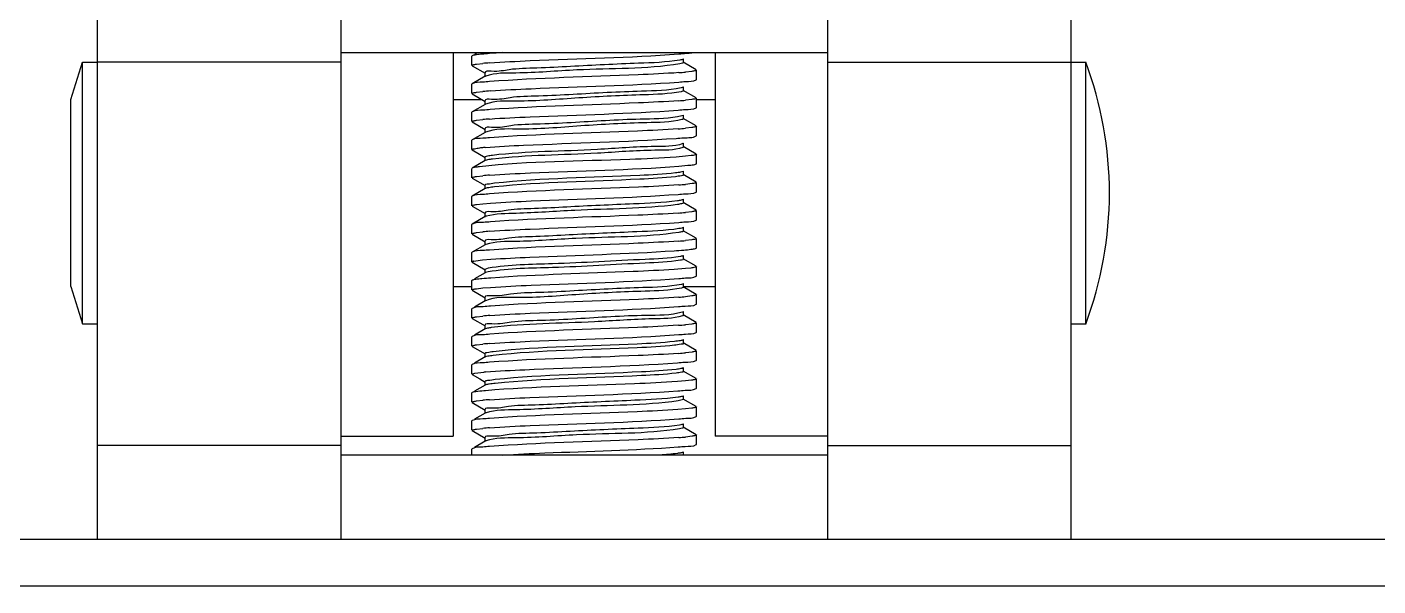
# Model space of a CAD drawing. Extents: x 921423 to 1291758, y 534425 to 1049953.
# Drawn here: x 1127721.4 to 1128050.1, y 865030.8 to 865166.8 of the extents above; entities that cross this region are included whole.
import ezdxf

# ---------------------------------------------------------------- set-up
doc = ezdxf.new("R2010")
doc.units = 0
doc.header["$LTSCALE"] = 1000
doc.header["$MEASUREMENT"] = 0
doc.layers.add('02___PRT_ALL_AXES', color=7, linetype='Continuous')

msp = doc.modelspace()

# ---------------------------------------------------------------- linework, layer by layer
at = {"color": 7, "linetype": 'Continuous'}
for p, q in [((1127738.56, 865042.15), (1127738.56, 865181.03)), ((1127797.76, 865181.03), (1127797.76, 865042.15)), ((1127916.14, 865181.03), (1127916.14, 865042.15)), ((1127975.33, 865181.03), (1127975.33, 865042.15)), ((1127797.76, 865158.26), (1127738.56, 865158.26)), ((1127916.14, 865160.54), (1127797.76, 865160.54)), ((1127825.08, 865160.54), (1127825.08, 865067.19)), ((1127829.69, 865159.79), (1127829.63, 865159.71)), ((1127829.63, 865157.44), (1127829.63, 865159.71)), ((1127829.69, 865157.36), (1127832.86, 865155.53)), ((1127830.99, 865160.54), (1127830.27, 865160.12)), ((1127830.72, 865157.74), (1127832.32, 865157.92)), ((1127884.2, 865156.37), (1127881.04, 865158.2)), ((1127881.11, 865158.12), (1127881.11, 865159.03)), ((1127888.82, 865160.54), (1127888.82, 865067.19)), ((1127916.14, 865158.26), (1127975.33, 865158.26)), ((1127832.86, 865154.79), (1127829.69, 865152.96)), ((1127832.78, 865155.61), (1127832.78, 865154.7)), ((1127832.95, 865154.83), (1127832.86, 865154.79)), ((1127883.17, 865155.99), (1127881.58, 865155.81)), ((1127884.2, 865153.95), (1127884.27, 865154.02)), ((1127884.27, 865154.02), (1127884.27, 865156.3)), ((1127829.69, 865152.96), (1127829.63, 865152.88)), ((1127829.63, 865150.61), (1127829.63, 865152.88)), ((1127830.77, 865150.92), (1127832.31, 865151.09)), ((1127881.04, 865152.12), (1127880.5, 865151.95)), ((1127884.2, 865149.54), (1127881.04, 865151.37)), ((1127881.11, 865151.29), (1127881.11, 865152.2)), ((1127829.69, 865150.53), (1127832.86, 865148.7)), ((1127832.86, 865147.96), (1127829.69, 865146.13)), ((1127832.78, 865148.78), (1127832.78, 865147.87)), ((1127832.95, 865148), (1127832.86, 865147.96)), ((1127883.17, 865149.16), (1127881.58, 865148.98)), ((1127884.27, 865147.19), (1127884.27, 865149.47)), ((1127829.69, 865146.13), (1127829.63, 865146.05)), ((1127829.63, 865143.78), (1127829.63, 865146.05)), ((1127830.73, 865144.09), (1127832.32, 865144.26)), ((1127881.04, 865145.29), (1127880.74, 865145.18)), ((1127884.2, 865142.71), (1127881.04, 865144.54)), ((1127881.11, 865144.46), (1127881.11, 865145.37)), ((1127884.2, 865147.12), (1127884.27, 865147.19)), ((1127829.69, 865143.7), (1127832.86, 865141.87)), ((1127832.86, 865141.13), (1127829.69, 865139.3)), ((1127832.78, 865141.95), (1127832.78, 865141.04)), ((1127832.92, 865141.16), (1127832.86, 865141.13)), ((1127883.13, 865142.32), (1127881.59, 865142.15)), ((1127884.27, 865140.36), (1127884.27, 865142.64)), ((1127829.69, 865139.3), (1127829.63, 865139.22)), ((1127829.63, 865136.95), (1127829.63, 865139.22)), ((1127881.04, 865138.46), (1127880.92, 865138.4)), ((1127884.2, 865135.88), (1127881.04, 865137.71)), ((1127881.11, 865137.63), (1127881.11, 865138.54)), ((1127884.2, 865140.29), (1127884.27, 865140.36)), ((1127829.69, 865136.87), (1127832.86, 865135.04)), ((1127832.86, 865134.3), (1127829.69, 865132.47)), ((1127832.83, 865135.19), (1127832.78, 865135.12)), ((1127832.78, 865135.12), (1127832.78, 865134.21)), ((1127881.61, 865135.32), (1127879.29, 865135.14)), ((1127883, 865135.48), (1127881.61, 865135.32)), ((1127884.27, 865133.53), (1127884.27, 865135.81)), ((1127829.63, 865130.12), (1127829.63, 865132.39)), ((1127829.69, 865132.47), (1127829.68, 865132.46)), ((1127881.11, 865130.8), (1127881.11, 865131.71)), ((1127884.2, 865133.46), (1127884.27, 865133.53)), ((1127829.69, 865130.04), (1127832.86, 865128.21)), ((1127830.73, 865130.43), (1127832.32, 865130.6)), ((1127832.78, 865128.29), (1127832.78, 865127.38)), ((1127884.2, 865129.05), (1127881.04, 865130.88)), ((1127883.18, 865128.67), (1127881.58, 865128.49)), ((1127884.27, 865126.7), (1127884.27, 865128.98)), ((1127829.69, 865125.64), (1127829.63, 865125.56)), ((1127829.63, 865123.29), (1127829.63, 865125.56)), ((1127832.86, 865127.47), (1127829.69, 865125.64)), ((1127832.94, 865127.51), (1127832.86, 865127.47)), ((1127881.11, 865123.97), (1127881.11, 865124.88)), ((1127884.2, 865126.63), (1127884.27, 865126.7)), ((1127829.69, 865123.21), (1127832.86, 865121.38)), ((1127830.78, 865123.6), (1127832.3, 865123.77)), ((1127832.3, 865123.77), (1127834.18, 865123.92)), ((1127832.78, 865121.46), (1127832.78, 865120.55)), ((1127884.2, 865122.22), (1127881.04, 865124.05)), ((1127883.14, 865121.83), (1127881.59, 865121.66)), ((1127884.27, 865119.87), (1127884.27, 865122.15)), ((1127829.69, 865118.81), (1127829.63, 865118.73)), ((1127829.63, 865116.46), (1127829.63, 865118.73)), ((1127832.86, 865120.64), (1127829.69, 865118.81)), ((1127833.05, 865120.72), (1127832.86, 865120.64)), ((1127881.11, 865117.14), (1127881.11, 865118.05)), ((1127884.2, 865119.8), (1127884.27, 865119.87)), ((1127829.69, 865116.38), (1127832.86, 865114.55)), ((1127830.72, 865116.76), (1127832.32, 865116.94)), ((1127832.78, 865114.63), (1127832.78, 865113.72)), ((1127884.2, 865115.39), (1127881.04, 865117.22)), ((1127883.17, 865115.01), (1127881.58, 865114.83)), ((1127884.27, 865113.04), (1127884.27, 865115.32)), ((1127829.69, 865111.98), (1127829.63, 865111.9)), ((1127829.63, 865109.63), (1127829.63, 865111.9)), ((1127832.86, 865113.81), (1127829.69, 865111.98)), ((1127832.97, 865113.86), (1127832.86, 865113.81)), ((1127884.2, 865112.97), (1127884.27, 865113.04)), ((1127829.69, 865109.55), (1127832.86, 865107.72)), ((1127830.08, 865109.82), (1127830.57, 865109.91)), ((1127830.57, 865109.91), (1127832.24, 865110.1)), ((1127832.24, 865110.1), (1127834.24, 865110.27)), ((1127833.61, 865108.09), (1127832.78, 865107.8)), ((1127881.62, 865108.01), (1127878.81, 865107.79)), ((1127884.2, 865108.56), (1127881.04, 865110.39)), ((1127881.11, 865110.31), (1127881.11, 865111.22)), ((1127882.9, 865108.14), (1127881.62, 865108.01)), ((1127884.27, 865106.21), (1127884.27, 865108.49)), ((1127829.69, 865105.15), (1127829.63, 865105.07)), ((1127829.63, 865102.8), (1127829.63, 865105.07)), ((1127832.86, 865106.98), (1127830.27, 865105.48)), ((1127832.78, 865107.8), (1127832.78, 865106.89)), ((1127832.93, 865107.01), (1127832.86, 865106.98)), ((1127833.61, 865107.18), (1127832.97, 865107.03)), ((1127884.2, 865106.14), (1127884.27, 865106.21)), ((1127829.69, 865102.72), (1127832.86, 865100.89)), ((1127830.78, 865103.11), (1127832.3, 865103.28)), ((1127832.3, 865103.28), (1127834.14, 865103.43)), ((1127881.04, 865104.31), (1127880.61, 865104.17)), ((1127884.2, 865101.73), (1127881.04, 865103.56)), ((1127881.11, 865103.48), (1127881.11, 865104.39)), ((1127884.27, 865099.38), (1127884.27, 865101.66)), ((1127829.69, 865098.32), (1127829.63, 865098.24)), ((1127829.63, 865095.97), (1127829.63, 865098.24)), ((1127832.86, 865100.15), (1127830.27, 865098.65)), ((1127832.78, 865100.97), (1127832.78, 865100.06)), ((1127832.94, 865100.19), (1127832.86, 865100.15)), ((1127883.17, 865101.35), (1127881.58, 865101.17)), ((1127884.2, 865099.31), (1127884.27, 865099.38)), ((1127829.69, 865095.89), (1127832.86, 865094.06)), ((1127830.73, 865096.28), (1127832.32, 865096.45)), ((1127881.04, 865097.48), (1127880.83, 865097.39)), ((1127884.2, 865094.9), (1127881.04, 865096.73)), ((1127881.11, 865096.65), (1127881.11, 865097.56)), ((1127884.27, 865092.55), (1127884.27, 865094.83)), ((1127832.86, 865093.32), (1127830.27, 865091.82)), ((1127832.78, 865094.14), (1127832.78, 865093.23)), ((1127832.92, 865093.35), (1127832.86, 865093.32)), ((1127883.14, 865094.51), (1127881.59, 865094.34)), ((1127884.2, 865092.48), (1127884.27, 865092.55)), ((1127829.69, 865091.49), (1127829.63, 865091.41)), ((1127829.63, 865089.14), (1127829.63, 865091.41)), ((1127829.69, 865089.06), (1127832.86, 865087.23)), ((1127830.72, 865089.44), (1127832.32, 865089.62)), ((1127884.2, 865088.07), (1127881.04, 865089.9)), ((1127881.11, 865089.82), (1127881.11, 865090.73)), ((1127832.86, 865086.49), (1127830.27, 865084.99)), ((1127832.78, 865087.31), (1127832.78, 865086.4)), ((1127883.18, 865087.69), (1127881.58, 865087.51)), ((1127884.2, 865085.65), (1127884.27, 865085.72)), ((1127884.27, 865085.72), (1127884.27, 865088)), ((1127829.69, 865084.66), (1127829.63, 865084.58)), ((1127829.63, 865082.31), (1127829.63, 865084.58)), ((1127829.69, 865082.23), (1127831.54, 865081.16)), ((1127830.35, 865082.56), (1127832.5, 865082.81)), ((1127884.2, 865081.24), (1127881.04, 865083.07)), ((1127881.11, 865082.99), (1127881.11, 865083.9)), ((1127832.86, 865079.66), (1127830.27, 865078.16)), ((1127831.54, 865081.16), (1127832.86, 865080.4)), ((1127832.78, 865080.48), (1127832.78, 865079.57)), ((1127833, 865079.72), (1127832.86, 865079.66)), ((1127881.6, 865080.68), (1127879.61, 865080.52)), ((1127883.08, 865080.85), (1127881.6, 865080.68)), ((1127884.2, 865078.82), (1127884.27, 865078.89)), ((1127884.27, 865078.89), (1127884.27, 865081.17)), ((1127829.69, 865077.83), (1127829.63, 865077.75)), ((1127829.63, 865075.48), (1127829.63, 865077.75)), ((1127829.69, 865075.4), (1127832.86, 865073.57)), ((1127830.72, 865075.79), (1127832.32, 865075.96)), ((1127881.11, 865076.16), (1127879.79, 865075.8)), ((1127884.2, 865074.41), (1127881.04, 865076.24)), ((1127881.11, 865076.16), (1127881.11, 865077.07)), ((1127832.86, 865072.83), (1127830.27, 865071.33)), ((1127832.78, 865073.65), (1127832.78, 865072.74)), ((1127833.01, 865072.89), (1127832.86, 865072.83)), ((1127881.59, 865073.85), (1127879.76, 865073.7)), ((1127883.12, 865074.02), (1127881.59, 865073.85)), ((1127884.2, 865071.99), (1127884.27, 865072.06)), ((1127884.27, 865072.06), (1127884.27, 865074.34)), ((1127829.69, 865071), (1127829.63, 865070.92)), ((1127829.63, 865068.65), (1127829.63, 865070.92)), ((1127829.69, 865068.57), (1127832.86, 865066.74)), ((1127830.72, 865068.96), (1127832.32, 865069.13)), ((1127884.2, 865067.58), (1127881.04, 865069.41)), ((1127881.11, 865069.33), (1127881.11, 865070.24)), ((1127797.76, 865067.19), (1127825.08, 865067.19)), ((1127832.86, 865066), (1127830.27, 865064.5)), ((1127832.78, 865066.82), (1127832.78, 865065.91)), ((1127832.95, 865066.04), (1127832.86, 865066)), ((1127883.18, 865067.2), (1127881.58, 865067.02)), ((1127884.2, 865065.16), (1127884.27, 865065.23)), ((1127884.27, 865065.23), (1127884.27, 865067.51)), ((1127916.14, 865067.19), (1127888.82, 865067.19)), ((1127797.76, 865064.92), (1127738.56, 865064.92)), ((1127916.14, 865062.64), (1127797.76, 865062.64)), ((1127829.69, 865064.17), (1127829.63, 865064.09)), ((1127829.63, 865062.64), (1127829.63, 865064.09)), ((1127881.11, 865062.5), (1127881.11, 865063.41)), ((1127916.14, 865064.92), (1127975.33, 865064.92)), ((1127538.22, 865042.15), (1130270.2, 865042.15)), ((1127538.22, 865030.77), (1130270.2, 865030.77))]:
    msp.add_line(p, q, dxfattribs=at)
msp.add_lwpolyline([(1127829.63, 865136.95), (1127829.64, 865136.98), (1127829.68, 865137.01)], dxfattribs=at)
for centre, radius, start, end in [((1127840.52, 865067.54), 90.75, 94.1727, 95.1894), ((1127848.72, 864956.53), 204.34, 93.238, 94.1613), ((1127833.38, 865153.72), 1.19, 109.3601, 111.1487), ((1127873.36, 865246.39), 90.95, 274.1682, 275.188), ((1127840.77, 865057.78), 93.69, 94.0881, 95.1847), ((1127873.34, 865239.68), 91.08, 274.1643, 275.1879), ((1127840.56, 865053.46), 91.17, 94.1613, 95.1879), ((1127873.14, 865235.21), 93.44, 274.0951, 275.1853), ((1127836.77, 865088.81), 48.82, 95.0988, 96.2257), ((1127839.11, 865063.24), 74.5, 94.8031, 95.1477), ((1127840.55, 865039.98), 91, 94.1674, 95.1877), ((1127873.42, 865218.3), 90.17, 274.192, 275.1887), ((1127873.12, 865215.01), 93.73, 274.0851, 275.1865), ((1127833.71, 865118.55), 2.26, 105.5859, 106.8193), ((1127840.51, 865026.7), 90.62, 94.1783, 95.1884), ((1127873.38, 865205.13), 90.67, 274.1768, 275.1882), ((1127833.46, 865112.5), 1.44, 108.1266, 109.7482), ((1127830.92, 865105.99), 3.92, 102.4444, 103.4623), ((1127833.33, 865106.03), 1.06, 110.1855, 112.0677), ((1127873.37, 865191.59), 90.79, 274.173, 275.1882), ((1127840.58, 865005.42), 91.41, 94.1542, 95.1877), ((1127873.19, 865186.91), 92.95, 274.1094, 275.1857), ((1127840.54, 864999.11), 90.89, 94.1697, 95.1886), ((1127873.33, 865178.38), 91.24, 274.1566, 275.1902), ((1127839.34, 865005.98), 77.13, 94.7246, 95.0909), ((1127840.53, 864985.55), 90.78, 94.1732, 95.1883), ((1127839.19, 865003.09), 75.47, 94.7859, 95.0934), ((1127833.58, 865071.15), 1.83, 106.7203, 108.1322), ((1127840.53, 864978.67), 90.83, 94.1718, 95.1882), ((1127833.4, 865064.87), 1.25, 109.0401, 110.7872), ((1127873.39, 865157.25), 90.6, 274.1785, 275.1887)]:
    msp.add_arc(centre, radius, start, end, dxfattribs=at)
for points, knots in [([(1127829.63, 865157.44), (1127829.63, 865157.54), (1127830.16, 865157.63), (1127830.44, 865157.7), (1127830.72, 865157.74)], [0, 0, 0, 0, 0.274813, 1, 1, 1, 1]), ([(1127830.72, 865160.02), (1127830.49, 865159.99), (1127830.15, 865159.93), (1127829.8, 865159.85), (1127829.69, 865159.79)], [0, 0, 0, 0, 0.642327, 1, 1, 1, 1]), ([(1127833.89, 865160.33), (1127833.28, 865160.28), (1127832.22, 865160.2), (1127831.16, 865160.08), (1127830.72, 865160.02)], [0, 0, 0, 0, 0.57753, 1, 1, 1, 1]), ([(1127880.2, 865158.73), (1127876.89, 865158.18), (1127868.01, 865157.91), (1127856.33, 865157.34), (1127846.08, 865156.74), (1127839.12, 865156.67), (1127835.9, 865155.78), (1127832.79, 865156.14), (1127832.78, 865155.61)], [0, 0, 0, 0, 0.211633, 0.559763, 0.732034, 0.873638, 0.966706, 1, 1, 1, 1]), ([(1127880.2, 865157.82), (1127871.96, 865156.46), (1127858.49, 865156.89), (1127842.93, 865155.39), (1127835.31, 865155.66), (1127832.98, 865154.84)], [0, 0, 0, 0, 0.529858, 0.843809, 1, 1, 1, 1]), ([(1127833.92, 865158.05), (1127837.22, 865158.3), (1127852.56, 865159.05), (1127867.94, 865159.34), (1127879.97, 865160.23)], [0, 0, 0, 0, 0.214973, 1, 1, 1, 1]), ([(1127879.97, 865160.23), (1127880.58, 865160.28), (1127881.65, 865160.36), (1127882.71, 865160.48), (1127883.16, 865160.54)], [0, 0, 0, 0, 0.576966, 1, 1, 1, 1]), ([(1127881.04, 865158.94), (1127880.95, 865158.89), (1127880.66, 865158.81), (1127880.38, 865158.76), (1127880.2, 865158.73)], [0, 0, 0, 0, 0.370753, 1, 1, 1, 1]), ([(1127881.11, 865158.12), (1127881.11, 865158.03), (1127880.68, 865157.92), (1127880.43, 865157.86), (1127880.2, 865157.82)], [0, 0, 0, 0, 0.281911, 1, 1, 1, 1]), ([(1127879.97, 865155.68), (1127876.67, 865155.44), (1127861.32, 865154.69), (1127845.95, 865154.39), (1127833.92, 865153.5)], [0, 0, 0, 0, 0.215086, 1, 1, 1, 1]), ([(1127884.27, 865156.3), (1127884.27, 865156.19), (1127883.73, 865156.1), (1127883.45, 865156.03), (1127883.17, 865155.99)], [0, 0, 0, 0, 0.274665, 1, 1, 1, 1]), ([(1127829.63, 865150.61), (1127829.63, 865150.71), (1127830.19, 865150.81), (1127830.48, 865150.88), (1127830.77, 865150.92)], [0, 0, 0, 0, 0.273956, 1, 1, 1, 1]), ([(1127833.92, 865153.5), (1127833.37, 865153.46), (1127831.98, 865153.28), (1127830.45, 865153.39), (1127829.69, 865152.96)], [0, 0, 0, 0, 0.388317, 1, 1, 1, 1]), ([(1127880.5, 865151.95), (1127877.36, 865151.32), (1127868.54, 865151.16), (1127856.91, 865150.52), (1127846.48, 865149.93), (1127839.33, 865149.87), (1127836.01, 865148.94), (1127832.79, 865149.33), (1127832.78, 865148.78)], [0, 0, 0, 0, 0.200978, 0.550039, 0.72537, 0.870267, 0.965801, 1, 1, 1, 1]), ([(1127880.5, 865151.04), (1127877.54, 865150.45), (1127869.19, 865150.25), (1127855.8, 865149.65), (1127843.11, 865148.51), (1127835.28, 865148.9), (1127832.95, 865148)], [0, 0, 0, 0, 0.189871, 0.522864, 0.842871, 1, 1, 1, 1]), ([(1127834.09, 865151.24), (1127837.4, 865151.48), (1127852.69, 865152.22), (1127868, 865152.52), (1127879.96, 865153.4)], [0, 0, 0, 0, 0.216548, 1, 1, 1, 1]), ([(1127879.96, 865153.4), (1127880.51, 865153.44), (1127881.9, 865153.62), (1127883.45, 865153.51), (1127884.2, 865153.95)], [0, 0, 0, 0, 0.388352, 1, 1, 1, 1]), ([(1127881.11, 865151.29), (1127881.11, 865151.22), (1127880.84, 865151.12), (1127880.66, 865151.07), (1127880.5, 865151.04)], [0, 0, 0, 0, 0.293062, 1, 1, 1, 1]), ([(1127879.96, 865148.85), (1127876.68, 865148.61), (1127861.4, 865147.86), (1127846.09, 865147.55), (1127834.09, 865146.68)], [0, 0, 0, 0, 0.21446, 1, 1, 1, 1]), ([(1127884.27, 865149.47), (1127884.27, 865149.36), (1127883.73, 865149.27), (1127883.44, 865149.2), (1127883.17, 865149.16)], [0, 0, 0, 0, 0.274631, 1, 1, 1, 1]), ([(1127834.09, 865146.68), (1127833.52, 865146.64), (1127832.08, 865146.46), (1127830.48, 865146.58), (1127829.69, 865146.13)], [0, 0, 0, 0, 0.388791, 1, 1, 1, 1]), ([(1127880.74, 865145.18), (1127877.79, 865144.42), (1127869.04, 865144.46), (1127857.49, 865143.7), (1127846.88, 865143.12), (1127839.53, 865143.06), (1127836.13, 865142.1), (1127832.78, 865142.52), (1127832.78, 865141.95)], [0, 0, 0, 0, 0.189885, 0.539851, 0.718375, 0.866724, 0.964851, 1, 1, 1, 1]), ([(1127880.74, 865144.27), (1127877.96, 865143.55), (1127869.64, 865143.54), (1127856.23, 865142.82), (1127843.33, 865141.64), (1127835.27, 865142.14), (1127832.92, 865141.16)], [0, 0, 0, 0, 0.179839, 0.514541, 0.840936, 1, 1, 1, 1]), ([(1127833.94, 865144.4), (1127837.22, 865144.64), (1127852.51, 865145.38), (1127867.83, 865145.69), (1127879.82, 865146.56)], [0, 0, 0, 0, 0.214578, 1, 1, 1, 1]), ([(1127879.82, 865146.56), (1127880.39, 865146.6), (1127881.83, 865146.79), (1127883.42, 865146.67), (1127884.2, 865147.12)], [0, 0, 0, 0, 0.388746, 1, 1, 1, 1]), ([(1127881.11, 865144.46), (1127881.11, 865144.41), (1127880.96, 865144.32), (1127880.84, 865144.29), (1127880.74, 865144.27)], [0, 0, 0, 0, 0.311697, 1, 1, 1, 1]), ([(1127829.63, 865143.78), (1127829.63, 865143.88), (1127830.17, 865143.97), (1127830.45, 865144.05), (1127830.73, 865144.09)], [0, 0, 0, 0, 0.274611, 1, 1, 1, 1]), ([(1127879.82, 865142.01), (1127876.51, 865141.77), (1127861.22, 865141.02), (1127845.91, 865140.72), (1127833.94, 865139.84)], [0, 0, 0, 0, 0.216385, 1, 1, 1, 1]), ([(1127884.27, 865142.64), (1127884.27, 865142.53), (1127883.71, 865142.44), (1127883.42, 865142.36), (1127883.13, 865142.32)], [0, 0, 0, 0, 0.274034, 1, 1, 1, 1]), ([(1127833.94, 865139.84), (1127833.39, 865139.8), (1127832, 865139.62), (1127830.45, 865139.73), (1127829.69, 865139.3)], [0, 0, 0, 0, 0.388375, 1, 1, 1, 1]), ([(1127832.88, 865137.48), (1127835.98, 865137.74), (1127851.46, 865138.51), (1127866.95, 865138.84), (1127879.29, 865139.69)], [0, 0, 0, 0, 0.201424, 1, 1, 1, 1]), ([(1127880.92, 865138.4), (1127878.77, 865137.63), (1127871.63, 865137.86), (1127856.36, 865136.47), (1127843.08, 865136.55), (1127834.61, 865135.55)], [0, 0, 0, 0, 0.147897, 0.44884, 1, 1, 1, 1]), ([(1127879.29, 865139.69), (1127879.93, 865139.74), (1127881.54, 865139.94), (1127883.33, 865139.78), (1127884.2, 865140.29)], [0, 0, 0, 0, 0.3901, 1, 1, 1, 1]), ([(1127881.11, 865137.63), (1127881.11, 865137.6), (1127881.04, 865137.54), (1127880.97, 865137.51), (1127880.92, 865137.49)], [0, 0, 0, 0, 0.344459, 1, 1, 1, 1]), ([(1127829.68, 865137.01), (1127829.85, 865137.12), (1127830.48, 865137.21), (1127831.07, 865137.3), (1127831.47, 865137.35)], [0, 0, 0, 0, 0.332223, 1, 1, 1, 1]), ([(1127879.29, 865135.14), (1127875.54, 865134.88), (1127859.6, 865134.09), (1127843.6, 865134.13), (1127831.47, 865132.79)], [0, 0, 0, 0, 0.235466, 1, 1, 1, 1]), ([(1127834.61, 865135.55), (1127834.21, 865135.5), (1127833.62, 865135.4), (1127832.99, 865135.31), (1127832.83, 865135.19)], [0, 0, 0, 0, 0.669758, 1, 1, 1, 1]), ([(1127834.61, 865134.64), (1127834.22, 865134.59), (1127833.64, 865134.5), (1127833.03, 865134.4), (1127832.86, 865134.3)], [0, 0, 0, 0, 0.657474, 1, 1, 1, 1]), ([(1127880.92, 865137.49), (1127878.77, 865136.72), (1127871.63, 865136.95), (1127856.36, 865135.56), (1127843.08, 865135.64), (1127834.61, 865134.64)], [0, 0, 0, 0, 0.147897, 0.44884, 1, 1, 1, 1]), ([(1127884.27, 865135.81), (1127884.27, 865135.69), (1127883.64, 865135.6), (1127883.32, 865135.52), (1127883, 865135.48)], [0, 0, 0, 0, 0.272185, 1, 1, 1, 1]), ([(1127831.47, 865132.79), (1127831.07, 865132.75), (1127830.49, 865132.66), (1127829.87, 865132.57), (1127829.69, 865132.47)], [0, 0, 0, 0, 0.662737, 1, 1, 1, 1]), ([(1127833.93, 865130.73), (1127837.23, 865130.98), (1127852.59, 865131.73), (1127867.98, 865132.02), (1127880.01, 865132.92)], [0, 0, 0, 0, 0.215242, 1, 1, 1, 1]), ([(1127879.17, 865131.27), (1127876.27, 865130.94), (1127861.57, 865130.13), (1127846.83, 865130.01), (1127835.1, 865128.77)], [0, 0, 0, 0, 0.198061, 1, 1, 1, 1]), ([(1127881.04, 865131.63), (1127880.85, 865131.52), (1127880.21, 865131.41), (1127879.59, 865131.32), (1127879.17, 865131.27)], [0, 0, 0, 0, 0.340422, 1, 1, 1, 1]), ([(1127880.01, 865132.92), (1127880.98, 865132.99), (1127882.34, 865133.18), (1127883.82, 865133.24), (1127884.2, 865133.46)], [0, 0, 0, 0, 0.686441, 1, 1, 1, 1]), ([(1127829.63, 865130.12), (1127829.63, 865130.22), (1127830.17, 865130.31), (1127830.45, 865130.39), (1127830.73, 865130.43)], [0, 0, 0, 0, 0.274624, 1, 1, 1, 1]), ([(1127835.1, 865128.77), (1127834.52, 865128.71), (1127833.97, 865128.54), (1127832.78, 865128.51), (1127832.78, 865128.29)], [0, 0, 0, 0, 0.733829, 1, 1, 1, 1]), ([(1127835.1, 865127.86), (1127834.63, 865127.81), (1127833.91, 865127.72), (1127833.18, 865127.6), (1127832.94, 865127.51)], [0, 0, 0, 0, 0.639986, 1, 1, 1, 1]), ([(1127880.01, 865128.36), (1127876.72, 865128.12), (1127861.36, 865127.37), (1127845.98, 865127.07), (1127833.93, 865126.18)], [0, 0, 0, 0, 0.214579, 1, 1, 1, 1]), ([(1127879.17, 865130.36), (1127876.27, 865130.03), (1127861.57, 865129.22), (1127846.83, 865129.1), (1127835.1, 865127.86)], [0, 0, 0, 0, 0.198061, 1, 1, 1, 1]), ([(1127881.11, 865130.8), (1127881.11, 865130.62), (1127880.13, 865130.55), (1127879.66, 865130.42), (1127879.17, 865130.36)], [0, 0, 0, 0, 0.268098, 1, 1, 1, 1]), ([(1127884.27, 865128.98), (1127884.27, 865128.87), (1127883.74, 865128.78), (1127883.46, 865128.71), (1127883.18, 865128.67)], [0, 0, 0, 0, 0.274878, 1, 1, 1, 1]), ([(1127833.93, 865126.18), (1127833.38, 865126.14), (1127831.99, 865125.96), (1127830.45, 865126.07), (1127829.69, 865125.64)], [0, 0, 0, 0, 0.388324, 1, 1, 1, 1]), ([(1127879.61, 865124.49), (1127876.08, 865124.04), (1127867.11, 865123.66), (1127855.4, 865123.15), (1127845.45, 865122.56), (1127838.8, 865122.49), (1127835.74, 865121.64), (1127832.78, 865121.96), (1127832.78, 865121.46)], [0, 0, 0, 0, 0.22761, 0.574221, 0.741914, 0.878629, 0.968043, 1, 1, 1, 1]), ([(1127834.18, 865123.92), (1127837.47, 865124.16), (1127852.68, 865124.9), (1127867.9, 865125.21), (1127879.8, 865126.07)], [0, 0, 0, 0, 0.216665, 1, 1, 1, 1]), ([(1127881.04, 865124.8), (1127880.89, 865124.71), (1127880.4, 865124.61), (1127879.93, 865124.54), (1127879.61, 865124.49)], [0, 0, 0, 0, 0.350026, 1, 1, 1, 1]), ([(1127879.8, 865126.07), (1127880.37, 865126.11), (1127881.82, 865126.3), (1127883.42, 865126.17), (1127884.2, 865126.63)], [0, 0, 0, 0, 0.388811, 1, 1, 1, 1]), ([(1127829.63, 865123.29), (1127829.63, 865123.4), (1127830.19, 865123.49), (1127830.49, 865123.56), (1127830.78, 865123.6)], [0, 0, 0, 0, 0.273818, 1, 1, 1, 1]), ([(1127879.61, 865123.58), (1127871.34, 865122.51), (1127858.18, 865122.58), (1127842.77, 865121.37), (1127835.46, 865121.39), (1127833.1, 865120.73)], [0, 0, 0, 0, 0.53695, 0.84195, 1, 1, 1, 1]), ([(1127879.8, 865121.52), (1127876.52, 865121.28), (1127861.32, 865120.54), (1127846.09, 865120.23), (1127834.18, 865119.37)], [0, 0, 0, 0, 0.215624, 1, 1, 1, 1]), ([(1127881.11, 865123.97), (1127881.11, 865123.83), (1127880.37, 865123.74), (1127879.99, 865123.63), (1127879.61, 865123.58)], [0, 0, 0, 0, 0.271855, 1, 1, 1, 1]), ([(1127884.27, 865122.15), (1127884.27, 865122.04), (1127883.71, 865121.95), (1127883.42, 865121.87), (1127883.14, 865121.83)], [0, 0, 0, 0, 0.274073, 1, 1, 1, 1]), ([(1127834.18, 865119.37), (1127833.59, 865119.33), (1127832.12, 865119.14), (1127830.49, 865119.27), (1127829.69, 865118.81)], [0, 0, 0, 0, 0.389038, 1, 1, 1, 1]), ([(1127833.91, 865117.07), (1127837.21, 865117.32), (1127852.56, 865118.07), (1127867.95, 865118.36), (1127879.98, 865119.25)], [0, 0, 0, 0, 0.214923, 1, 1, 1, 1]), ([(1127879.98, 865119.25), (1127880.53, 865119.29), (1127881.92, 865119.47), (1127883.45, 865119.36), (1127884.2, 865119.8)], [0, 0, 0, 0, 0.388274, 1, 1, 1, 1]), ([(1127881.04, 865117.97), (1127880.93, 865117.9), (1127880.58, 865117.82), (1127880.23, 865117.75), (1127880, 865117.72)], [0, 0, 0, 0, 0.36216, 1, 1, 1, 1]), ([(1127829.63, 865116.46), (1127829.63, 865116.56), (1127830.16, 865116.65), (1127830.45, 865116.73), (1127830.72, 865116.76)], [0, 0, 0, 0, 0.274761, 1, 1, 1, 1]), ([(1127880, 865117.72), (1127876.61, 865117.21), (1127867.69, 865116.89), (1127855.99, 865116.35), (1127845.84, 865115.75), (1127839, 865115.68), (1127835.84, 865114.8), (1127832.79, 865115.15), (1127832.78, 865114.63)], [0, 0, 0, 0, 0.217609, 0.565188, 0.735745, 0.875515, 0.967209, 1, 1, 1, 1]), ([(1127880, 865116.81), (1127871.73, 865115.57), (1127858.36, 865115.85), (1127842.84, 865114.45), (1127835.34, 865114.64), (1127833.01, 865113.87)], [0, 0, 0, 0, 0.533152, 0.843726, 1, 1, 1, 1]), ([(1127879.98, 865114.7), (1127876.69, 865114.46), (1127861.33, 865113.71), (1127845.95, 865113.41), (1127833.91, 865112.52)], [0, 0, 0, 0, 0.214963, 1, 1, 1, 1]), ([(1127881.11, 865117.14), (1127881.11, 865117.03), (1127880.58, 865116.92), (1127880.28, 865116.85), (1127880, 865116.81)], [0, 0, 0, 0, 0.277453, 1, 1, 1, 1]), ([(1127884.27, 865115.32), (1127884.27, 865115.21), (1127883.73, 865115.12), (1127883.45, 865115.05), (1127883.17, 865115.01)], [0, 0, 0, 0, 0.274737, 1, 1, 1, 1]), ([(1127833.91, 865112.52), (1127833.36, 865112.48), (1127831.98, 865112.3), (1127830.45, 865112.41), (1127829.69, 865111.98)], [0, 0, 0, 0, 0.38827, 1, 1, 1, 1]), ([(1127834.24, 865110.27), (1127837.41, 865110.49), (1127852.27, 865111.22), (1127867.14, 865111.57), (1127878.81, 865112.34)], [0, 0, 0, 0, 0.213591, 1, 1, 1, 1]), ([(1127878.81, 865112.34), (1127879.6, 865112.39), (1127880.97, 865112.49), (1127882.33, 865112.62), (1127882.9, 865112.7)], [0, 0, 0, 0, 0.577535, 1, 1, 1, 1]), ([(1127882.9, 865112.7), (1127883.19, 865112.73), (1127883.62, 865112.8), (1127884.07, 865112.89), (1127884.2, 865112.97)], [0, 0, 0, 0, 0.651378, 1, 1, 1, 1]), ([(1127829.63, 865109.63), (1127829.63, 865109.67), (1127829.79, 865109.75), (1127829.91, 865109.78), (1127830.01, 865109.81)], [0, 0, 0, 0, 0.305836, 1, 1, 1, 1]), ([(1127880.34, 865110.94), (1127877.52, 865110.44), (1127867.1, 865110.12), (1127851.58, 865109.03), (1127838.76, 865108.98), (1127833.61, 865108.09)], [0, 0, 0, 0, 0.183589, 0.665014, 1, 1, 1, 1]), ([(1127880.34, 865110.03), (1127877.52, 865109.53), (1127867.1, 865109.21), (1127851.58, 865108.11), (1127838.76, 865108.07), (1127833.61, 865107.18)], [0, 0, 0, 0, 0.183589, 0.665014, 1, 1, 1, 1]), ([(1127881.04, 865111.14), (1127880.96, 865111.09), (1127880.72, 865111.02), (1127880.49, 865110.97), (1127880.34, 865110.94)], [0, 0, 0, 0, 0.377929, 1, 1, 1, 1]), ([(1127881.11, 865110.31), (1127881.11, 865110.23), (1127880.75, 865110.12), (1127880.53, 865110.07), (1127880.34, 865110.03)], [0, 0, 0, 0, 0.285964, 1, 1, 1, 1]), ([(1127884.27, 865108.49), (1127884.27, 865108.36), (1127883.59, 865108.28), (1127883.25, 865108.19), (1127882.9, 865108.14)], [0, 0, 0, 0, 0.270943, 1, 1, 1, 1]), ([(1127830.57, 865105.36), (1127830.38, 865105.33), (1127830.09, 865105.28), (1127829.79, 865105.2), (1127829.69, 865105.15)], [0, 0, 0, 0, 0.635427, 1, 1, 1, 1]), ([(1127834.24, 865105.71), (1127833.52, 865105.66), (1127832.29, 865105.56), (1127831.07, 865105.43), (1127830.57, 865105.36)], [0, 0, 0, 0, 0.589565, 1, 1, 1, 1]), ([(1127834.14, 865103.43), (1127837.45, 865103.67), (1127852.73, 865104.41), (1127868.03, 865104.71), (1127879.98, 865105.59)], [0, 0, 0, 0, 0.217022, 1, 1, 1, 1]), ([(1127878.81, 865107.79), (1127875.49, 865107.57), (1127860.64, 865106.86), (1127845.76, 865106.54), (1127834.24, 865105.71)], [0, 0, 0, 0, 0.223698, 1, 1, 1, 1]), ([(1127879.98, 865105.59), (1127880.53, 865105.63), (1127881.91, 865105.81), (1127883.45, 865105.7), (1127884.2, 865106.14)], [0, 0, 0, 0, 0.3883, 1, 1, 1, 1]), ([(1127829.63, 865102.8), (1127829.63, 865102.91), (1127830.19, 865103), (1127830.49, 865103.07), (1127830.78, 865103.11)], [0, 0, 0, 0, 0.273819, 1, 1, 1, 1]), ([(1127880.61, 865104.17), (1127877.55, 865103.49), (1127868.76, 865103.4), (1127857.16, 865102.72), (1127846.65, 865102.13), (1127839.41, 865102.07), (1127836.06, 865101.12), (1127832.78, 865101.53), (1127832.78, 865100.97)], [0, 0, 0, 0, 0.196362, 0.545808, 0.722466, 0.868796, 0.965406, 1, 1, 1, 1]), ([(1127880.61, 865103.26), (1127877.72, 865102.62), (1127869.38, 865102.49), (1127855.97, 865101.84), (1127843.2, 865100.68), (1127835.27, 865101.12), (1127832.94, 865100.19)], [0, 0, 0, 0, 0.185738, 0.519498, 0.842156, 1, 1, 1, 1]), ([(1127881.11, 865103.48), (1127881.11, 865103.42), (1127880.89, 865103.32), (1127880.74, 865103.29), (1127880.61, 865103.26)], [0, 0, 0, 0, 0.299709, 1, 1, 1, 1]), ([(1127884.27, 865101.66), (1127884.27, 865101.55), (1127883.73, 865101.46), (1127883.45, 865101.39), (1127883.17, 865101.35)], [0, 0, 0, 0, 0.274706, 1, 1, 1, 1]), ([(1127834.14, 865098.88), (1127833.56, 865098.83), (1127832.1, 865098.65), (1127830.49, 865098.77), (1127829.69, 865098.32)], [0, 0, 0, 0, 0.388916, 1, 1, 1, 1]), ([(1127833.96, 865096.59), (1127837.24, 865096.83), (1127852.54, 865097.57), (1127867.85, 865097.88), (1127879.85, 865098.75)], [0, 0, 0, 0, 0.214832, 1, 1, 1, 1]), ([(1127879.98, 865101.04), (1127876.71, 865100.8), (1127861.43, 865100.05), (1127846.13, 865099.74), (1127834.14, 865098.88)], [0, 0, 0, 0, 0.214119, 1, 1, 1, 1]), ([(1127879.85, 865098.75), (1127880.41, 865098.8), (1127881.84, 865098.98), (1127883.43, 865098.86), (1127884.2, 865099.31)], [0, 0, 0, 0, 0.388664, 1, 1, 1, 1]), ([(1127829.63, 865095.97), (1127829.63, 865096.07), (1127830.17, 865096.16), (1127830.46, 865096.24), (1127830.73, 865096.28)], [0, 0, 0, 0, 0.274549, 1, 1, 1, 1]), ([(1127880.83, 865097.39), (1127877.97, 865096.56), (1127869.23, 865096.73), (1127857.74, 865095.89), (1127847.05, 865095.32), (1127839.62, 865095.26), (1127836.17, 865094.28), (1127832.78, 865094.72), (1127832.78, 865094.14)], [0, 0, 0, 0, 0.185079, 0.535416, 0.715326, 0.865179, 0.964437, 1, 1, 1, 1]), ([(1127880.83, 865096.48), (1127878.5, 865095.8), (1127871.24, 865095.86), (1127855.85, 865094.62), (1127842.67, 865094.68), (1127834.35, 865093.63)], [0, 0, 0, 0, 0.155968, 0.460055, 1, 1, 1, 1]), ([(1127881.11, 865096.65), (1127881.11, 865096.61), (1127881, 865096.53), (1127880.9, 865096.5), (1127880.83, 865096.48)], [0, 0, 0, 0, 0.323224, 1, 1, 1, 1]), ([(1127884.27, 865094.83), (1127884.27, 865094.72), (1127883.71, 865094.63), (1127883.42, 865094.55), (1127883.14, 865094.51)], [0, 0, 0, 0, 0.274133, 1, 1, 1, 1]), ([(1127833.96, 865092.03), (1127833.4, 865091.99), (1127832, 865091.81), (1127830.45, 865091.93), (1127829.69, 865091.49)], [0, 0, 0, 0, 0.38842, 1, 1, 1, 1]), ([(1127834.35, 865093.63), (1127834.05, 865093.59), (1127833.57, 865093.52), (1127833.08, 865093.42), (1127832.92, 865093.35)], [0, 0, 0, 0, 0.629403, 1, 1, 1, 1]), ([(1127833.93, 865089.75), (1127837.22, 865090), (1127852.56, 865090.75), (1127867.92, 865091.05), (1127879.94, 865091.93)], [0, 0, 0, 0, 0.214926, 1, 1, 1, 1]), ([(1127879.85, 865094.2), (1127876.55, 865093.96), (1127861.25, 865093.21), (1127845.93, 865092.91), (1127833.96, 865092.03)], [0, 0, 0, 0, 0.216056, 1, 1, 1, 1]), ([(1127879.94, 865091.93), (1127880.5, 865091.97), (1127881.9, 865092.15), (1127883.44, 865092.04), (1127884.2, 865092.48)], [0, 0, 0, 0, 0.388417, 1, 1, 1, 1]), ([(1127829.63, 865089.14), (1127829.63, 865089.24), (1127830.16, 865089.33), (1127830.45, 865089.41), (1127830.72, 865089.44)], [0, 0, 0, 0, 0.274716, 1, 1, 1, 1]), ([(1127878.89, 865090.26), (1127875.89, 865089.94), (1127861.19, 865089.12), (1127846.44, 865089.07), (1127834.81, 865087.76)], [0, 0, 0, 0, 0.204834, 1, 1, 1, 1]), ([(1127878.89, 865089.35), (1127875.89, 865089.03), (1127861.19, 865088.21), (1127846.44, 865088.16), (1127834.81, 865086.85)], [0, 0, 0, 0, 0.204834, 1, 1, 1, 1]), ([(1127881.04, 865090.65), (1127880.83, 865090.52), (1127880.08, 865090.42), (1127879.37, 865090.31), (1127878.89, 865090.26)], [0, 0, 0, 0, 0.33573, 1, 1, 1, 1]), ([(1127881.11, 865089.82), (1127881.11, 865089.62), (1127879.97, 865089.57), (1127879.44, 865089.41), (1127878.89, 865089.35)], [0, 0, 0, 0, 0.266551, 1, 1, 1, 1]), ([(1127833.93, 865085.2), (1127833.38, 865085.16), (1127831.99, 865084.98), (1127830.45, 865085.09), (1127829.69, 865084.66)], [0, 0, 0, 0, 0.388325, 1, 1, 1, 1]), ([(1127834.81, 865087.76), (1127834.3, 865087.71), (1127833.81, 865087.56), (1127832.78, 865087.5), (1127832.78, 865087.31)], [0, 0, 0, 0, 0.732395, 1, 1, 1, 1]), ([(1127834.81, 865086.85), (1127834.37, 865086.8), (1127833.73, 865086.7), (1127833.05, 865086.6), (1127832.86, 865086.49)], [0, 0, 0, 0, 0.660996, 1, 1, 1, 1]), ([(1127832.99, 865082.85), (1127836.15, 865083.11), (1127851.69, 865083.88), (1127867.25, 865084.2), (1127879.61, 865085.08)], [0, 0, 0, 0, 0.203955, 1, 1, 1, 1]), ([(1127879.94, 865087.38), (1127876.65, 865087.13), (1127861.31, 865086.39), (1127845.94, 865086.09), (1127833.93, 865085.2)], [0, 0, 0, 0, 0.215297, 1, 1, 1, 1]), ([(1127879.61, 865085.08), (1127880.21, 865085.12), (1127881.72, 865085.31), (1127883.39, 865085.18), (1127884.2, 865085.65)], [0, 0, 0, 0, 0.389325, 1, 1, 1, 1]), ([(1127884.27, 865088), (1127884.27, 865087.89), (1127883.73, 865087.8), (1127883.45, 865087.73), (1127883.18, 865087.69)], [0, 0, 0, 0, 0.274768, 1, 1, 1, 1]), ([(1127829.63, 865082.31), (1127829.63, 865082.38), (1127829.97, 865082.48), (1127830.17, 865082.53), (1127830.35, 865082.56)], [0, 0, 0, 0, 0.283756, 1, 1, 1, 1]), ([(1127879.36, 865083.48), (1127876.54, 865083.14), (1127861.85, 865082.35), (1127847.12, 865082.18), (1127835.32, 865080.99)], [0, 0, 0, 0, 0.193132, 1, 1, 1, 1]), ([(1127879.36, 865082.57), (1127876.54, 865082.23), (1127861.85, 865081.44), (1127847.12, 865081.27), (1127835.32, 865080.08)], [0, 0, 0, 0, 0.193132, 1, 1, 1, 1]), ([(1127881.04, 865083.82), (1127880.87, 865083.72), (1127880.29, 865083.62), (1127879.74, 865083.53), (1127879.36, 865083.48)], [0, 0, 0, 0, 0.344211, 1, 1, 1, 1]), ([(1127881.11, 865082.99), (1127881.11, 865082.83), (1127880.23, 865082.75), (1127879.8, 865082.63), (1127879.36, 865082.57)], [0, 0, 0, 0, 0.269494, 1, 1, 1, 1]), ([(1127835.32, 865080.99), (1127834.69, 865080.92), (1127834.09, 865080.73), (1127832.78, 865080.72), (1127832.78, 865080.48)], [0, 0, 0, 0, 0.733811, 1, 1, 1, 1]), ([(1127879.61, 865080.52), (1127876.14, 865080.28), (1127860.57, 865079.52), (1127844.97, 865079.3), (1127832.9, 865078.29)], [0, 0, 0, 0, 0.223177, 1, 1, 1, 1]), ([(1127835.32, 865080.08), (1127834.83, 865080.03), (1127834.05, 865079.93), (1127833.28, 865079.81), (1127833, 865079.72)], [0, 0, 0, 0, 0.629067, 1, 1, 1, 1]), ([(1127879.76, 865078.26), (1127880.34, 865078.3), (1127881.8, 865078.49), (1127883.41, 865078.36), (1127884.2, 865078.82)], [0, 0, 0, 0, 0.388915, 1, 1, 1, 1]), ([(1127884.27, 865081.17), (1127884.27, 865081.05), (1127883.68, 865080.97), (1127883.38, 865080.89), (1127883.08, 865080.85)], [0, 0, 0, 0, 0.273224, 1, 1, 1, 1]), ([(1127829.63, 865075.48), (1127829.63, 865075.58), (1127830.16, 865075.67), (1127830.45, 865075.75), (1127830.72, 865075.79)], [0, 0, 0, 0, 0.274716, 1, 1, 1, 1]), ([(1127832.5, 865078.26), (1127831.86, 865078.2), (1127830.94, 865078.07), (1127829.96, 865077.98), (1127829.69, 865077.83)], [0, 0, 0, 0, 0.676519, 1, 1, 1, 1]), ([(1127879.79, 865076.71), (1127876.31, 865076.23), (1127867.35, 865075.88), (1127855.65, 865075.35), (1127845.61, 865074.76), (1127838.89, 865074.69), (1127835.78, 865073.83), (1127832.78, 865074.16), (1127832.78, 865073.65)], [0, 0, 0, 0, 0.223448, 0.570469, 0.739354, 0.877337, 0.967698, 1, 1, 1, 1]), ([(1127879.79, 865075.8), (1127871.5, 865074.66), (1127858.24, 865074.81), (1127842.79, 865073.52), (1127835.4, 865073.61), (1127833.06, 865072.91)], [0, 0, 0, 0, 0.535695, 0.843002, 1, 1, 1, 1]), ([(1127833.92, 865076.09), (1127837.19, 865076.34), (1127852.47, 865077.08), (1127867.77, 865077.39), (1127879.76, 865078.26)], [0, 0, 0, 0, 0.214107, 1, 1, 1, 1]), ([(1127881.04, 865076.99), (1127880.91, 865076.91), (1127880.48, 865076.82), (1127880.06, 865076.75), (1127879.79, 865076.71)], [0, 0, 0, 0, 0.354774, 1, 1, 1, 1]), ([(1127879.76, 865073.7), (1127876.45, 865073.46), (1127861.17, 865072.72), (1127845.86, 865072.42), (1127833.92, 865071.54)], [0, 0, 0, 0, 0.217042, 1, 1, 1, 1]), ([(1127879.99, 865071.44), (1127880.54, 865071.49), (1127881.92, 865071.66), (1127883.45, 865071.55), (1127884.2, 865071.99)], [0, 0, 0, 0, 0.388272, 1, 1, 1, 1]), ([(1127884.27, 865074.34), (1127884.27, 865074.23), (1127883.7, 865074.14), (1127883.41, 865074.06), (1127883.12, 865074.02)], [0, 0, 0, 0, 0.273846, 1, 1, 1, 1]), ([(1127829.63, 865068.65), (1127829.63, 865068.75), (1127830.17, 865068.84), (1127830.45, 865068.92), (1127830.72, 865068.96)], [0, 0, 0, 0, 0.274703, 1, 1, 1, 1]), ([(1127833.92, 865071.54), (1127833.37, 865071.5), (1127831.98, 865071.32), (1127830.45, 865071.43), (1127829.69, 865071)], [0, 0, 0, 0, 0.388306, 1, 1, 1, 1]), ([(1127880.15, 865069.93), (1127876.82, 865069.4), (1127867.92, 865069.11), (1127856.24, 865068.55), (1127846.01, 865067.95), (1127839.09, 865067.88), (1127835.89, 865066.99), (1127832.79, 865067.35), (1127832.78, 865066.82)], [0, 0, 0, 0, 0.213276, 0.561257, 0.733056, 0.874156, 0.966845, 1, 1, 1, 1]), ([(1127880.15, 865069.02), (1127871.9, 865067.69), (1127858.45, 865068.09), (1127842.9, 865066.61), (1127835.31, 865066.86), (1127832.99, 865066.06)], [0, 0, 0, 0, 0.530821, 0.84384, 1, 1, 1, 1]), ([(1127833.92, 865069.26), (1127837.22, 865069.51), (1127852.58, 865070.26), (1127867.95, 865070.55), (1127879.99, 865071.44)], [0, 0, 0, 0, 0.215063, 1, 1, 1, 1]), ([(1127881.04, 865070.16), (1127880.94, 865070.1), (1127880.64, 865070.02), (1127880.34, 865069.96), (1127880.15, 865069.93)], [0, 0, 0, 0, 0.368275, 1, 1, 1, 1]), ([(1127881.11, 865069.33), (1127881.11, 865069.23), (1127880.65, 865069.12), (1127880.39, 865069.06), (1127880.15, 865069.02)], [0, 0, 0, 0, 0.280582, 1, 1, 1, 1]), ([(1127879.99, 865066.89), (1127876.69, 865066.65), (1127861.34, 865065.9), (1127845.96, 865065.6), (1127833.92, 865064.71)], [0, 0, 0, 0, 0.214886, 1, 1, 1, 1]), ([(1127884.27, 865067.51), (1127884.27, 865067.4), (1127883.73, 865067.31), (1127883.45, 865067.24), (1127883.18, 865067.2)], [0, 0, 0, 0, 0.274788, 1, 1, 1, 1]), ([(1127833.92, 865064.71), (1127833.37, 865064.67), (1127831.98, 865064.49), (1127830.45, 865064.6), (1127829.69, 865064.17)], [0, 0, 0, 0, 0.388313, 1, 1, 1, 1]), ([(1127837.18, 865062.64), (1127840.57, 865062.84), (1127854.79, 865063.5), (1127869.03, 865063.82), (1127879.84, 865064.6)], [0, 0, 0, 0, 0.23876, 1, 1, 1, 1]), ([(1127880.46, 865063.16), (1127880.19, 865063.1), (1127878.49, 865062.86), (1127876.79, 865062.74), (1127875.36, 865062.64)], [0, 0, 0, 0, 0.161935, 1, 1, 1, 1]), ([(1127879.84, 865064.6), (1127880.41, 865064.65), (1127881.84, 865064.83), (1127883.43, 865064.71), (1127884.2, 865065.16)], [0, 0, 0, 0, 0.388729, 1, 1, 1, 1]), ([(1127881.04, 865063.33), (1127880.97, 865063.29), (1127880.78, 865063.22), (1127880.58, 865063.18), (1127880.46, 865063.16)], [0, 0, 0, 0, 0.386043, 1, 1, 1, 1])]:
    msp.add_open_spline(points, degree=3, knots=knots, dxfattribs=at)
at = {"layer": '02___PRT_ALL_AXES', "color": 7, "linetype": 'Continuous'}
for p, q in [((1127732.05, 865149.16), (1127734.92, 865158.26)), ((1127734.92, 865094.52), (1127734.92, 865158.26)), ((1127734.92, 865158.26), (1127738.56, 865158.26)), ((1127829.63, 865157.44), (1127829.63, 865159.71)), ((1127975.33, 865158.26), (1127978.98, 865158.26)), ((1127978.98, 865094.52), (1127978.98, 865158.26)), ((1127884.27, 865154.02), (1127884.27, 865156.3)), ((1127829.63, 865150.61), (1127829.63, 865152.88)), ((1127732.05, 865103.62), (1127732.05, 865149.16)), ((1127825.08, 865149.16), (1127832.07, 865149.16)), ((1127884.27, 865147.19), (1127884.27, 865149.47)), ((1127884.27, 865149.16), (1127888.82, 865149.16)), ((1127829.63, 865143.78), (1127829.63, 865146.05)), ((1127884.27, 865140.36), (1127884.27, 865142.64)), ((1127829.63, 865136.95), (1127829.63, 865139.22)), ((1127884.27, 865133.53), (1127884.27, 865135.81)), ((1127829.63, 865130.12), (1127829.63, 865132.39)), ((1127884.27, 865126.7), (1127884.27, 865128.98)), ((1127829.63, 865123.29), (1127829.63, 865125.56)), ((1127884.27, 865119.87), (1127884.27, 865122.15)), ((1127829.63, 865116.46), (1127829.63, 865118.73)), ((1127884.27, 865113.04), (1127884.27, 865115.32)), ((1127829.63, 865109.63), (1127829.63, 865111.9)), ((1127884.27, 865106.21), (1127884.27, 865108.49)), ((1127829.63, 865102.8), (1127829.63, 865105.07)), ((1127732.05, 865103.62), (1127734.92, 865094.52)), ((1127825.08, 865103.62), (1127829.63, 865103.62)), ((1127881.04, 865103.62), (1127888.82, 865103.62)), ((1127884.27, 865099.38), (1127884.27, 865101.66)), ((1127829.63, 865095.97), (1127829.63, 865098.24)), ((1127884.27, 865092.55), (1127884.27, 865094.83)), ((1127734.92, 865094.52), (1127738.56, 865094.52)), ((1127975.33, 865094.52), (1127978.98, 865094.52)), ((1127829.63, 865089.14), (1127829.63, 865091.41)), ((1127884.27, 865085.72), (1127884.27, 865088)), ((1127829.63, 865082.31), (1127829.63, 865084.58)), ((1127884.27, 865078.89), (1127884.27, 865081.17)), ((1127829.63, 865075.48), (1127829.63, 865077.75)), ((1127884.27, 865072.06), (1127884.27, 865074.34)), ((1127829.63, 865068.65), (1127829.63, 865070.92)), ((1127884.27, 865065.23), (1127884.27, 865067.51)), ((1127829.63, 865062.64), (1127829.63, 865064.09))]:
    msp.add_line(p, q, dxfattribs=at)
msp.add_arc((1127893.67, 865126.39), 91.07, 339.5127, 20.4873, dxfattribs=at)

doc.saveas('drawing.dxf')
